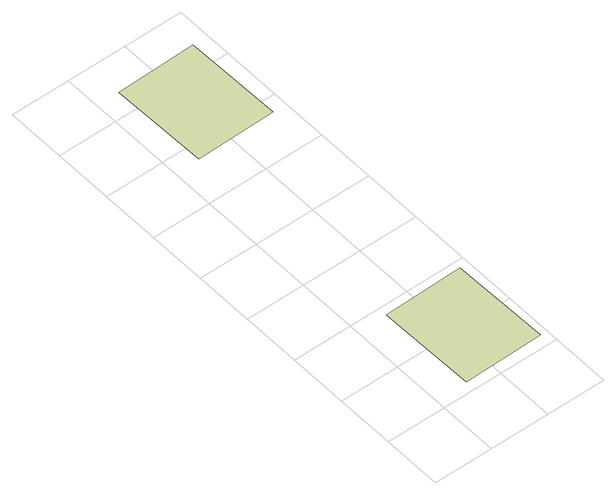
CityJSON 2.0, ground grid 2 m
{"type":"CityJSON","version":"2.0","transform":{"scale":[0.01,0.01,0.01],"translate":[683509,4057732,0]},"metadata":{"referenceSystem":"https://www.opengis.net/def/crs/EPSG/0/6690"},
"CityObjects":{
"landuse1":{"type":"LandUse","attributes":{"class":"202"},"geometry":[{"type":"MultiSurface","lod":"1","boundaries":[[[0,1,2,3]]]}]},
"landuse2":{"type":"LandUse","attributes":{"class":"204"},"geometry":[{"type":"MultiSurface","lod":"1","boundaries":[[[4,5,6,7]]]}]}
},
"vertices":[
[377,42,0],[369,375,0],[101,369,0],[108,37,0],
[353,1152,0],[346,1485,0],[77,1479,0],[85,1146,0]
]}
